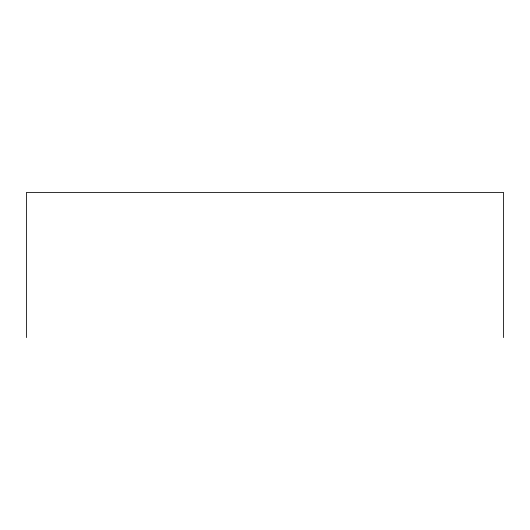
<?xml version="1.0" encoding="UTF-8"?>
<svg xmlns="http://www.w3.org/2000/svg" width="530" height="530" viewBox="0 0 530 530"><rect width="100%" height="100%" fill="white"/><g stroke="black" fill="none" stroke-linecap="round" stroke-linejoin="round"><path stroke-width="0.79" d="M503.5 337.59L503.5 192.41L26.5 192.41L26.5 337.59"/></g></svg>
